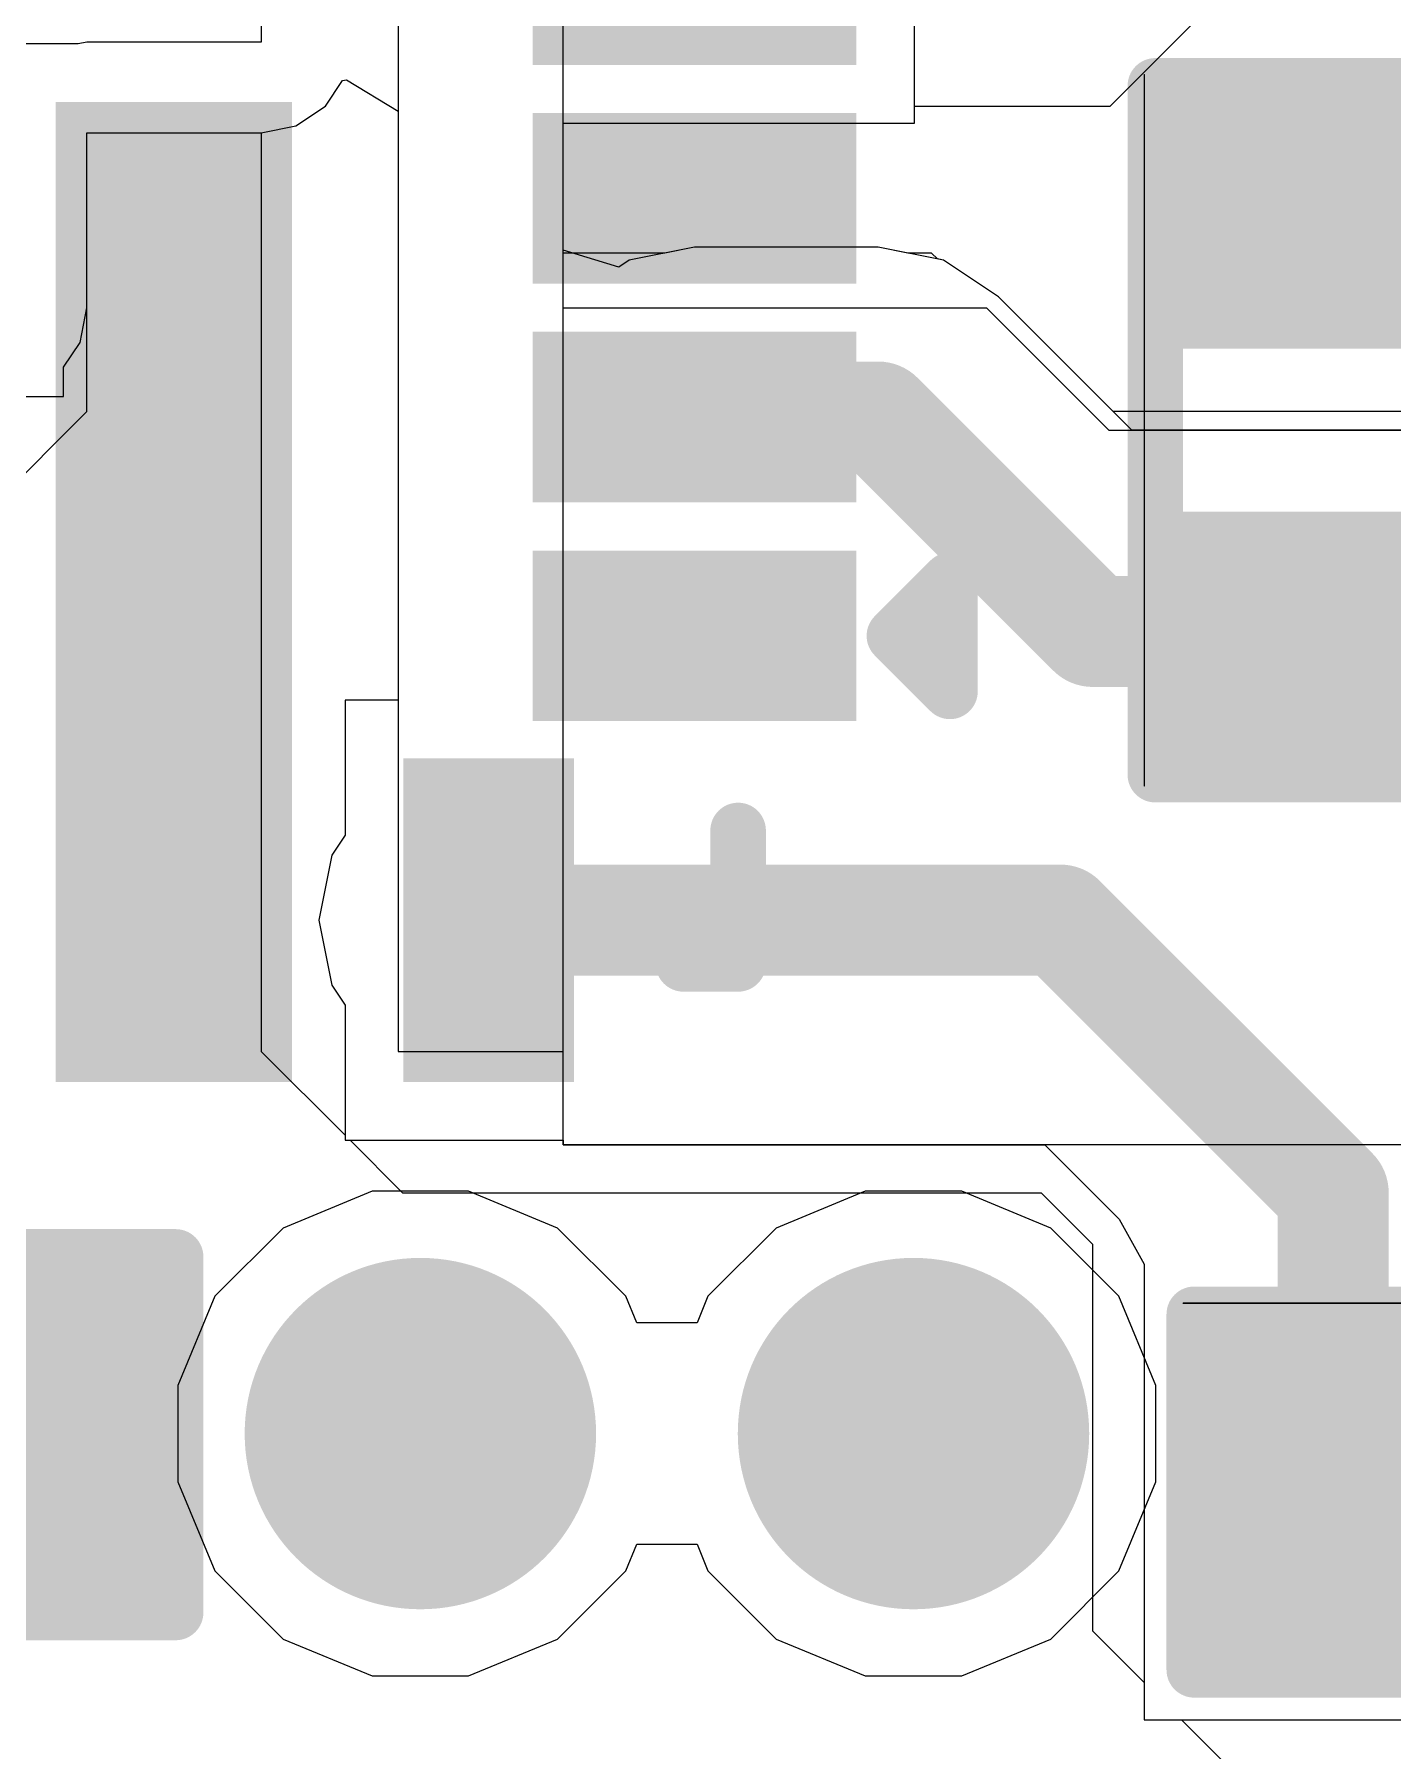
# Model space of a CAD drawing. Header units: inches. Extents: x -7 to 5163, y -3 to 5149.
# Drawn here: x 27.794 to 30.899, y 128.51 to 132.434 of the extents above; entities that cross this region are included whole.
import ezdxf

# ---------------------------------------------------------------- set-up
doc = ezdxf.new("R2010")
doc.units = ezdxf.units.IN
for name, color, linetype in [('Bottom Layer', 5, 'Continuous'), ('Bottom Solder', 6, 'Continuous'), ('Drill Drawing', 1, 'Continuous'), ('GND', 76, 'Continuous'), ('PWR', 16, 'Continuous'), ('Top Layer', 1, 'Continuous'), ('Top Overlay', 2, 'Continuous'), ('Top Paste', 8, 'Continuous'), ('Top Solder', 216, 'Continuous'), ('Via Holes', 16, 'Continuous')]:
    doc.layers.add(name, color=color, linetype=linetype)

# ---------------------------------------------------------------- blocks, each defined once
blk = doc.blocks.new('10_VQFN_HR__3_3__4')
at = {"layer": 'Top Layer'}
for points in [[(-0.83, 1.1), (-0.83, 1.7), (-0.58, 1.7), (-0.58, 1.1)], [(-0.185, -0.4), (-0.185, 1.7), (0.215, 1.7), (0.215, -0.4)], [(-1.475, 0.875), (-0.875, 0.875), (-0.875, 0.625), (-1.475, 0.625)], [(-1.475, 0.375), (-0.875, 0.375), (-0.875, 0.125), (-1.475, 0.125)], [(-1.475, -0.125), (-0.875, -0.125), (-0.875, -0.375), (-1.475, -0.375)]]:
    blk.add_hatch(color=1, dxfattribs=at).paths.add_polyline_path(points)
at = {"layer": 'Top Paste'}
for points in [[(-0.83, 1.1), (-0.83, 1.7), (-0.58, 1.7), (-0.58, 1.1)], [(-0.185, -0.4), (-0.185, 1.7), (0.215, 1.7), (0.215, -0.4)], [(-1.475, 0.875), (-0.875, 0.875), (-0.875, 0.625), (-1.475, 0.625)], [(-1.475, 0.375), (-0.875, 0.375), (-0.875, 0.125), (-1.475, 0.125)], [(-1.475, -0.125), (-0.875, -0.125), (-0.875, -0.375), (-1.475, -0.375)]]:
    blk.add_hatch(color=8, dxfattribs=at).paths.add_polyline_path(points)
at = {"layer": 'Top Solder'}
for points in [[(-0.9, 1.03), (-0.9, 1.77), (-0.51, 1.77), (-0.51, 1.03)], [(-0.255, -0.47), (-0.255, 1.77), (0.285, 1.77), (0.285, -0.47)], [(-1.545, 0.945), (-0.805, 0.945), (-0.805, 0.555), (-1.545, 0.555)], [(-1.545, 0.445), (-0.805, 0.445), (-0.805, 0.055), (-1.545, 0.055)], [(-1.545, -0.055), (-0.805, -0.055), (-0.805, -0.445), (-1.545, -0.445)], [(-1.545, -0.555), (-0.805, -0.555), (-0.805, -0.945), (-1.545, -0.945)]]:
    blk.add_hatch(color=216, dxfattribs=at).paths.add_polyline_path(points)
at = {"layer": 'Top Overlay'}
for points in [[(-1.15, 1.5, 0.127, 0.127, 0), (-1.275, 1.5, 0.127, 0.127, 0)], [(-1.275, 1.5, 0.127, 0.127, 0), (-1.275, 1.195, 0.127, 0.127, 0)], [(-1.7592, 0.877, 0.127, 0.127, 0), (-1.7592, 0.623, 0.127, 0.127, 0)], [(-1.6322, 0.75, 0.127, 0.127, 0), (-1.7592, 0.877, 0.127, 0.127, 0)], [(-1.6322, 0.75, 0.127, 0.127, 0), (-1.7592, 0.623, 0.127, 0.127, 0)]]:
    blk.add_lwpolyline(points, format="xyseb", dxfattribs=at)
for points in [[(-1.3067, 1.5, 0.0635, 0.0635, 1), (-1.2432, 1.5, 0.0635, 0.0635, 1)], [(-1.3067, 1.5, 0.0635, 0.0635, 1), (-1.2432, 1.5, 0.0635, 0.0635, 1)], [(-1.1818, 1.5, 0.0635, 0.0635, 1), (-1.1183, 1.5, 0.0635, 0.0635, 1)], [(-1.3067, 1.195, 0.0635, 0.0635, 1), (-1.2432, 1.195, 0.0635, 0.0635, 1)], [(-1.7909, 0.877, 0.0635, 0.0635, 1), (-1.7274, 0.877, 0.0635, 0.0635, 1)], [(-1.7909, 0.877, 0.0635, 0.0635, 1), (-1.7274, 0.877, 0.0635, 0.0635, 1)], [(-1.6639, 0.75, 0.0635, 0.0635, 1), (-1.6004, 0.75, 0.0635, 0.0635, 1)], [(-1.6639, 0.75, 0.0635, 0.0635, 1), (-1.6004, 0.75, 0.0635, 0.0635, 1)], [(-1.7909, 0.623, 0.0635, 0.0635, 1), (-1.7274, 0.623, 0.0635, 0.0635, 1)], [(-1.7909, 0.623, 0.0635, 0.0635, 1), (-1.7274, 0.623, 0.0635, 0.0635, 1)]]:
    blk.add_lwpolyline(points, format="xyseb", close=True, dxfattribs=at)
blk = doc.blocks.new('R___0402_13')
at = {"layer": 'Top Layer'}
for points in [[(-0.6985, -0.3175), (-0.6985, 0.3175), (-0.2413, 0.3175), (-0.2413, -0.3175)], [(0.2413, -0.3175), (0.2413, 0.3175), (0.6985, 0.3175), (0.6985, -0.3175)]]:
    blk.add_hatch(color=1, dxfattribs=at).paths.add_polyline_path(points)
at = {"layer": 'Top Paste'}
for points in [[(-0.6985, -0.3175), (-0.6985, 0.3175), (-0.2413, 0.3175), (-0.2413, -0.3175)], [(0.2413, -0.3175), (0.2413, 0.3175), (0.6985, 0.3175), (0.6985, -0.3175)]]:
    blk.add_hatch(color=8, dxfattribs=at).paths.add_polyline_path(points)
at = {"layer": 'Top Solder'}
for points in [[(-0.7535, -0.3725), (-0.7535, 0.3725), (-0.1863, 0.3725), (-0.1863, -0.3725)], [(0.1863, -0.3725), (0.1863, 0.3725), (0.7535, 0.3725), (0.7535, -0.3725)]]:
    blk.add_hatch(color=216, dxfattribs=at).paths.add_polyline_path(points)
at = {"layer": 'Top Overlay'}
for points in [[(-0.7874, 0.4064, 0.127, 0.127, 0), (-0.7874, -0.4064, 0.127, 0.127, 0)], [(0.7874, 0.4064, 0.127, 0.127, 0), (-0.7874, 0.4064, 0.127, 0.127, 0)], [(0.7874, 0.4064, 0.127, 0.127, 0), (0.7874, -0.4064, 0.127, 0.127, 0)], [(0.7874, -0.4064, 0.127, 0.127, 0), (-0.7874, -0.4064, 0.127, 0.127, 0)], [(0.8128, -0.4318, 0.00323, 0.00323, 0), (-0.8128, -0.4318, 0.00323, 0.00323, 0)]]:
    blk.add_lwpolyline(points, format="xyseb", dxfattribs=at)
for points in [[(-0.8191, 0.4064, 0.0635, 0.0635, 1), (-0.7556, 0.4064, 0.0635, 0.0635, 1)], [(-0.8191, 0.4064, 0.0635, 0.0635, 1), (-0.7556, 0.4064, 0.0635, 0.0635, 1)], [(0.7556, 0.4064, 0.0635, 0.0635, 1), (0.8191, 0.4064, 0.0635, 0.0635, 1)], [(0.7556, 0.4064, 0.0635, 0.0635, 1), (0.8191, 0.4064, 0.0635, 0.0635, 1)], [(-0.8191, -0.4064, 0.0635, 0.0635, 1), (-0.7556, -0.4064, 0.0635, 0.0635, 1)], [(-0.8191, -0.4064, 0.0635, 0.0635, 1), (-0.7556, -0.4064, 0.0635, 0.0635, 1)], [(0.7556, -0.4064, 0.0635, 0.0635, 1), (0.8191, -0.4064, 0.0635, 0.0635, 1)], [(0.7556, -0.4064, 0.0635, 0.0635, 1), (0.8191, -0.4064, 0.0635, 0.0635, 1)], [(-0.8136, -0.4318, 0.00161, 0.00161, 1), (-0.812, -0.4318, 0.00161, 0.00161, 1)], [(0.812, -0.4318, 0.00161, 0.00161, 1), (0.8136, -0.4318, 0.00161, 0.00161, 1)]]:
    blk.add_lwpolyline(points, format="xyseb", close=True, dxfattribs=at)
blk = doc.blocks.new('R___0402_14')
at = {"layer": 'Top Layer'}
for points in [[(-0.6985, -0.3175), (-0.6985, 0.3175), (-0.2413, 0.3175), (-0.2413, -0.3175)], [(0.2413, -0.3175), (0.2413, 0.3175), (0.6985, 0.3175), (0.6985, -0.3175)]]:
    blk.add_hatch(color=1, dxfattribs=at).paths.add_polyline_path(points)
at = {"layer": 'Top Paste'}
for points in [[(-0.6985, -0.3175), (-0.6985, 0.3175), (-0.2413, 0.3175), (-0.2413, -0.3175)], [(0.2413, -0.3175), (0.2413, 0.3175), (0.6985, 0.3175), (0.6985, -0.3175)]]:
    blk.add_hatch(color=8, dxfattribs=at).paths.add_polyline_path(points)
at = {"layer": 'Top Solder'}
for points in [[(-0.7535, -0.3725), (-0.7535, 0.3725), (-0.1863, 0.3725), (-0.1863, -0.3725)], [(0.1863, -0.3725), (0.1863, 0.3725), (0.7535, 0.3725), (0.7535, -0.3725)]]:
    blk.add_hatch(color=216, dxfattribs=at).paths.add_polyline_path(points)
at = {"layer": 'Top Overlay'}
for points in [[(-0.7874, -0.4064, 0.127, 0.127, 0), (-0.7874, 0.4064, 0.127, 0.127, 0)], [(0.7874, 0.4064, 0.127, 0.127, 0), (-0.7874, 0.4064, 0.127, 0.127, 0)], [(0.7874, -0.4064, 0.127, 0.127, 0), (0.7874, 0.4064, 0.127, 0.127, 0)], [(0.7874, -0.4064, 0.127, 0.127, 0), (-0.7874, -0.4064, 0.127, 0.127, 0)], [(0.8128, -0.4318, 0.00323, 0.00323, 0), (-0.8128, -0.4318, 0.00323, 0.00323, 0)]]:
    blk.add_lwpolyline(points, format="xyseb", dxfattribs=at)
for points in [[(-0.8191, 0.4064, 0.0635, 0.0635, 1), (-0.7556, 0.4064, 0.0635, 0.0635, 1)], [(-0.8191, 0.4064, 0.0635, 0.0635, 1), (-0.7556, 0.4064, 0.0635, 0.0635, 1)], [(0.7556, 0.4064, 0.0635, 0.0635, 1), (0.8191, 0.4064, 0.0635, 0.0635, 1)], [(0.7556, 0.4064, 0.0635, 0.0635, 1), (0.8191, 0.4064, 0.0635, 0.0635, 1)], [(-0.8191, -0.4064, 0.0635, 0.0635, 1), (-0.7556, -0.4064, 0.0635, 0.0635, 1)], [(-0.8191, -0.4064, 0.0635, 0.0635, 1), (-0.7556, -0.4064, 0.0635, 0.0635, 1)], [(0.7556, -0.4064, 0.0635, 0.0635, 1), (0.8191, -0.4064, 0.0635, 0.0635, 1)], [(0.7556, -0.4064, 0.0635, 0.0635, 1), (0.8191, -0.4064, 0.0635, 0.0635, 1)], [(-0.8136, -0.4318, 0.00161, 0.00161, 1), (-0.812, -0.4318, 0.00161, 0.00161, 1)], [(0.812, -0.4318, 0.00161, 0.00161, 1), (0.8136, -0.4318, 0.00161, 0.00161, 1)]]:
    blk.add_lwpolyline(points, format="xyseb", close=True, dxfattribs=at)
blk = doc.blocks.new('C___0402_86')
at = {"layer": 'Top Layer'}
for points in [[(-0.6985, -0.3175), (-0.6985, 0.3175), (-0.2413, 0.3175), (-0.2413, -0.3175)], [(0.2413, -0.3175), (0.2413, 0.3175), (0.6985, 0.3175), (0.6985, -0.3175)]]:
    blk.add_hatch(color=1, dxfattribs=at).paths.add_polyline_path(points)
at = {"layer": 'Top Paste'}
for points in [[(-0.6985, -0.3175), (-0.6985, 0.3175), (-0.2413, 0.3175), (-0.2413, -0.3175)], [(0.2413, -0.3175), (0.2413, 0.3175), (0.6985, 0.3175), (0.6985, -0.3175)]]:
    blk.add_hatch(color=8, dxfattribs=at).paths.add_polyline_path(points)
at = {"layer": 'Top Solder'}
for points in [[(-0.7585, -0.3775), (-0.7585, 0.3775), (-0.1813, 0.3775), (-0.1813, -0.3775)], [(0.1813, -0.3775), (0.1813, 0.3775), (0.7585, 0.3775), (0.7585, -0.3775)]]:
    blk.add_hatch(color=216, dxfattribs=at).paths.add_polyline_path(points)
at = {"layer": 'Top Overlay'}
for points in [[(-0.7874, 0.4064, 0.127, 0.127, 0), (-0.7874, -0.4064, 0.127, 0.127, 0)], [(-0.2794, 0.4064, 0.127, 0.127, 0), (-0.7874, 0.4064, 0.127, 0.127, 0)], [(0.7874, 0.4064, 0.127, 0.127, 0), (0.2794, 0.4064, 0.127, 0.127, 0)], [(0.7874, 0.4064, 0.127, 0.127, 0), (0.7874, -0.4064, 0.127, 0.127, 0)], [(-0.2794, -0.4064, 0.127, 0.127, 0), (-0.7874, -0.4064, 0.127, 0.127, 0)], [(0.7874, -0.4064, 0.127, 0.127, 0), (0.2794, -0.4064, 0.127, 0.127, 0)]]:
    blk.add_lwpolyline(points, format="xyseb", dxfattribs=at)
for points in [[(-0.8191, 0.4064, 0.0635, 0.0635, 1), (-0.7556, 0.4064, 0.0635, 0.0635, 1)], [(-0.8191, 0.4064, 0.0635, 0.0635, 1), (-0.7556, 0.4064, 0.0635, 0.0635, 1)], [(-0.3111, 0.4064, 0.0635, 0.0635, 1), (-0.2477, 0.4064, 0.0635, 0.0635, 1)], [(0.2477, 0.4064, 0.0635, 0.0635, 1), (0.3111, 0.4064, 0.0635, 0.0635, 1)], [(0.7556, 0.4064, 0.0635, 0.0635, 1), (0.8191, 0.4064, 0.0635, 0.0635, 1)], [(0.7556, 0.4064, 0.0635, 0.0635, 1), (0.8191, 0.4064, 0.0635, 0.0635, 1)], [(-0.8191, -0.4064, 0.0635, 0.0635, 1), (-0.7556, -0.4064, 0.0635, 0.0635, 1)], [(-0.8191, -0.4064, 0.0635, 0.0635, 1), (-0.7556, -0.4064, 0.0635, 0.0635, 1)], [(-0.3111, -0.4064, 0.0635, 0.0635, 1), (-0.2477, -0.4064, 0.0635, 0.0635, 1)], [(0.2477, -0.4064, 0.0635, 0.0635, 1), (0.3111, -0.4064, 0.0635, 0.0635, 1)], [(0.7556, -0.4064, 0.0635, 0.0635, 1), (0.8191, -0.4064, 0.0635, 0.0635, 1)], [(0.7556, -0.4064, 0.0635, 0.0635, 1), (0.8191, -0.4064, 0.0635, 0.0635, 1)]]:
    blk.add_lwpolyline(points, format="xyseb", close=True, dxfattribs=at)

msp = doc.modelspace()

# ---------------------------------------------------------------- hatches: boundary and pattern name
at = {"layer": 'Bottom Layer'}
h = msp.add_hatch(color=5, dxfattribs=at)
edge = h.paths.add_edge_path()
edge.add_arc((28.6766, 129.2352), 0.3, 0, 360)
h = msp.add_hatch(color=5, dxfattribs=at)
edge = h.paths.add_edge_path()
edge.add_arc((29.8037, 129.2352), 0.3, 0, 360)
at = {"layer": 'Bottom Solder'}
h = msp.add_hatch(color=6, dxfattribs=at)
edge = h.paths.add_edge_path()
edge.add_arc((28.6766, 129.2352), 0.4016, 0, 360)
h = msp.add_hatch(color=6, dxfattribs=at)
edge = h.paths.add_edge_path()
edge.add_arc((29.8037, 129.2352), 0.4016, 0, 360)
at = {"layer": 'GND'}
h = msp.add_hatch(color=76, dxfattribs=at)
edge = h.paths.add_edge_path()
edge.add_arc((28.6766, 129.2352), 0.3, 0, 360)
h = msp.add_hatch(color=76, dxfattribs=at)
edge = h.paths.add_edge_path()
edge.add_arc((29.8037, 129.2352), 0.3, 0, 360)
at = {"layer": 'PWR'}
h = msp.add_hatch(color=16, dxfattribs=at)
edge = h.paths.add_edge_path()
edge.add_arc((28.6766, 129.2352), 0.3, 0, 360)
h = msp.add_hatch(color=16, dxfattribs=at)
edge = h.paths.add_edge_path()
edge.add_arc((29.8037, 129.2352), 0.3, 0, 360)
at = {"layer": 'Top Layer'}
h = msp.add_hatch(color=1, dxfattribs=at)
edge = h.paths.add_edge_path()
edge.add_arc((28.6766, 129.2352), 0.3, 0, 360)
h = msp.add_hatch(color=1, dxfattribs=at)
edge = h.paths.add_edge_path()
edge.add_arc((29.8037, 129.2352), 0.3, 0, 360)
at = {"layer": 'Top Solder'}
h = msp.add_hatch(color=216, dxfattribs=at)
edge = h.paths.add_edge_path()
edge.add_arc((28.6766, 129.2352), 0.4016, 0, 360)
h = msp.add_hatch(color=216, dxfattribs=at)
edge = h.paths.add_edge_path()
edge.add_arc((29.8037, 129.2352), 0.4016, 0, 360)
at = {"layer": 'Via Holes'}
h = msp.add_hatch(color=7, dxfattribs=at)
edge = h.paths.add_edge_path()
edge.add_arc((28.6766, 129.2352), 0.15, 0, 360)
h = msp.add_hatch(color=7, dxfattribs=at)
edge = h.paths.add_edge_path()
edge.add_arc((29.8037, 129.2352), 0.15, 0, 360)

# ---------------------------------------------------------------- linework, layer by layer
at = {"layer": 'Drill Drawing'}
for points in [[(28.5496, 129.3622, 0.0508, 0.0508, 0), (28.5496, 129.4892, 0.0508, 0.0508, 0)], [(28.5496, 129.4892, 0.0508, 0.0508, 0), (28.8036, 129.4892, 0.0508, 0.0508, 0)], [(28.8036, 129.3622, 0.0508, 0.0508, 0), (28.8036, 129.4892, 0.0508, 0.0508, 0)], [(29.6767, 129.3622, 0.0508, 0.0508, 0), (29.6767, 129.4892, 0.0508, 0.0508, 0)], [(29.6767, 129.4892, 0.0508, 0.0508, 0), (29.9307, 129.4892, 0.0508, 0.0508, 0)], [(29.9307, 129.3622, 0.0508, 0.0508, 0), (29.9307, 129.4892, 0.0508, 0.0508, 0)], [(28.6004, 129.3114, 0.0508, 0.0508, 0), (28.6004, 129.3876, 0.0508, 0.0508, 0)], [(28.6004, 129.3876, 0.0508, 0.0508, 0), (28.7528, 129.3876, 0.0508, 0.0508, 0)], [(28.7528, 129.3114, 0.0508, 0.0508, 0), (28.7528, 129.3876, 0.0508, 0.0508, 0)], [(29.7275, 129.3114, 0.0508, 0.0508, 0), (29.7275, 129.3876, 0.0508, 0.0508, 0)], [(29.7275, 129.3876, 0.0508, 0.0508, 0), (29.8799, 129.3876, 0.0508, 0.0508, 0)], [(29.8799, 129.3114, 0.0508, 0.0508, 0), (29.8799, 129.3876, 0.0508, 0.0508, 0)], [(28.4226, 129.1082, 0.0508, 0.0508, 0), (28.4226, 129.3622, 0.0508, 0.0508, 0)], [(28.4226, 129.3622, 0.0508, 0.0508, 0), (28.5496, 129.3622, 0.0508, 0.0508, 0)], [(28.8036, 129.3622, 0.0508, 0.0508, 0), (28.9306, 129.3622, 0.0508, 0.0508, 0)], [(28.9306, 129.1082, 0.0508, 0.0508, 0), (28.9306, 129.3622, 0.0508, 0.0508, 0)], [(29.5497, 129.1082, 0.0508, 0.0508, 0), (29.5497, 129.3622, 0.0508, 0.0508, 0)], [(29.5497, 129.3622, 0.0508, 0.0508, 0), (29.6767, 129.3622, 0.0508, 0.0508, 0)], [(29.9307, 129.3622, 0.0508, 0.0508, 0), (30.0577, 129.3622, 0.0508, 0.0508, 0)], [(30.0577, 129.1082, 0.0508, 0.0508, 0), (30.0577, 129.3622, 0.0508, 0.0508, 0)], [(28.5242, 129.159, 0.0508, 0.0508, 0), (28.5242, 129.3114, 0.0508, 0.0508, 0)], [(28.5242, 129.3114, 0.0508, 0.0508, 0), (28.6004, 129.3114, 0.0508, 0.0508, 0)], [(28.7528, 129.3114, 0.0508, 0.0508, 0), (28.829, 129.3114, 0.0508, 0.0508, 0)], [(28.829, 129.159, 0.0508, 0.0508, 0), (28.829, 129.3114, 0.0508, 0.0508, 0)], [(29.6513, 129.159, 0.0508, 0.0508, 0), (29.6513, 129.3114, 0.0508, 0.0508, 0)], [(29.6513, 129.3114, 0.0508, 0.0508, 0), (29.7275, 129.3114, 0.0508, 0.0508, 0)], [(29.8799, 129.3114, 0.0508, 0.0508, 0), (29.9561, 129.3114, 0.0508, 0.0508, 0)], [(29.9561, 129.159, 0.0508, 0.0508, 0), (29.9561, 129.3114, 0.0508, 0.0508, 0)], [(28.5242, 129.159, 0.0508, 0.0508, 0), (28.6004, 129.159, 0.0508, 0.0508, 0)], [(28.6004, 129.0828, 0.0508, 0.0508, 0), (28.6004, 129.159, 0.0508, 0.0508, 0)], [(28.7528, 129.159, 0.0508, 0.0508, 0), (28.829, 129.159, 0.0508, 0.0508, 0)], [(28.7528, 129.0828, 0.0508, 0.0508, 0), (28.7528, 129.159, 0.0508, 0.0508, 0)], [(29.6513, 129.159, 0.0508, 0.0508, 0), (29.7275, 129.159, 0.0508, 0.0508, 0)], [(29.7275, 129.0828, 0.0508, 0.0508, 0), (29.7275, 129.159, 0.0508, 0.0508, 0)], [(29.8799, 129.159, 0.0508, 0.0508, 0), (29.9561, 129.159, 0.0508, 0.0508, 0)], [(29.8799, 129.0828, 0.0508, 0.0508, 0), (29.8799, 129.159, 0.0508, 0.0508, 0)], [(28.4226, 129.1082, 0.0508, 0.0508, 0), (28.5496, 129.1082, 0.0508, 0.0508, 0)], [(28.5496, 128.9812, 0.0508, 0.0508, 0), (28.5496, 129.1082, 0.0508, 0.0508, 0)], [(28.8036, 129.1082, 0.0508, 0.0508, 0), (28.9306, 129.1082, 0.0508, 0.0508, 0)], [(28.8036, 128.9812, 0.0508, 0.0508, 0), (28.8036, 129.1082, 0.0508, 0.0508, 0)], [(29.5497, 129.1082, 0.0508, 0.0508, 0), (29.6767, 129.1082, 0.0508, 0.0508, 0)], [(29.6767, 128.9812, 0.0508, 0.0508, 0), (29.6767, 129.1082, 0.0508, 0.0508, 0)], [(29.9307, 129.1082, 0.0508, 0.0508, 0), (30.0577, 129.1082, 0.0508, 0.0508, 0)], [(29.9307, 128.9812, 0.0508, 0.0508, 0), (29.9307, 129.1082, 0.0508, 0.0508, 0)], [(28.6004, 129.0828, 0.0508, 0.0508, 0), (28.7528, 129.0828, 0.0508, 0.0508, 0)], [(29.7275, 129.0828, 0.0508, 0.0508, 0), (29.8799, 129.0828, 0.0508, 0.0508, 0)], [(28.5496, 128.9812, 0.0508, 0.0508, 0), (28.8036, 128.9812, 0.0508, 0.0508, 0)], [(29.6767, 128.9812, 0.0508, 0.0508, 0), (29.9307, 128.9812, 0.0508, 0.0508, 0)]]:
    msp.add_lwpolyline(points, format="xyseb", dxfattribs=at)
for points in [[(28.5369, 129.4892, 0.0254, 0.0254, 1), (28.5623, 129.4892, 0.0254, 0.0254, 1)], [(28.5369, 129.4892, 0.0254, 0.0254, 1), (28.5623, 129.4892, 0.0254, 0.0254, 1)], [(28.7909, 129.4892, 0.0254, 0.0254, 1), (28.8163, 129.4892, 0.0254, 0.0254, 1)], [(28.7909, 129.4892, 0.0254, 0.0254, 1), (28.8163, 129.4892, 0.0254, 0.0254, 1)], [(29.664, 129.4892, 0.0254, 0.0254, 1), (29.6894, 129.4892, 0.0254, 0.0254, 1)], [(29.664, 129.4892, 0.0254, 0.0254, 1), (29.6894, 129.4892, 0.0254, 0.0254, 1)], [(29.918, 129.4892, 0.0254, 0.0254, 1), (29.9434, 129.4892, 0.0254, 0.0254, 1)], [(29.918, 129.4892, 0.0254, 0.0254, 1), (29.9434, 129.4892, 0.0254, 0.0254, 1)], [(28.5877, 129.3876, 0.0254, 0.0254, 1), (28.6131, 129.3876, 0.0254, 0.0254, 1)], [(28.5877, 129.3876, 0.0254, 0.0254, 1), (28.6131, 129.3876, 0.0254, 0.0254, 1)], [(28.7401, 129.3876, 0.0254, 0.0254, 1), (28.7655, 129.3876, 0.0254, 0.0254, 1)], [(28.7401, 129.3876, 0.0254, 0.0254, 1), (28.7655, 129.3876, 0.0254, 0.0254, 1)], [(29.7148, 129.3876, 0.0254, 0.0254, 1), (29.7402, 129.3876, 0.0254, 0.0254, 1)], [(29.7148, 129.3876, 0.0254, 0.0254, 1), (29.7402, 129.3876, 0.0254, 0.0254, 1)], [(29.8672, 129.3876, 0.0254, 0.0254, 1), (29.8926, 129.3876, 0.0254, 0.0254, 1)], [(29.8672, 129.3876, 0.0254, 0.0254, 1), (29.8926, 129.3876, 0.0254, 0.0254, 1)], [(28.4099, 129.3622, 0.0254, 0.0254, 1), (28.4353, 129.3622, 0.0254, 0.0254, 1)], [(28.4099, 129.3622, 0.0254, 0.0254, 1), (28.4353, 129.3622, 0.0254, 0.0254, 1)], [(28.5369, 129.3622, 0.0254, 0.0254, 1), (28.5623, 129.3622, 0.0254, 0.0254, 1)], [(28.5369, 129.3622, 0.0254, 0.0254, 1), (28.5623, 129.3622, 0.0254, 0.0254, 1)], [(28.7909, 129.3622, 0.0254, 0.0254, 1), (28.8163, 129.3622, 0.0254, 0.0254, 1)], [(28.7909, 129.3622, 0.0254, 0.0254, 1), (28.8163, 129.3622, 0.0254, 0.0254, 1)], [(28.9179, 129.3622, 0.0254, 0.0254, 1), (28.9433, 129.3622, 0.0254, 0.0254, 1)], [(28.9179, 129.3622, 0.0254, 0.0254, 1), (28.9433, 129.3622, 0.0254, 0.0254, 1)], [(29.537, 129.3622, 0.0254, 0.0254, 1), (29.5624, 129.3622, 0.0254, 0.0254, 1)], [(29.537, 129.3622, 0.0254, 0.0254, 1), (29.5624, 129.3622, 0.0254, 0.0254, 1)], [(29.664, 129.3622, 0.0254, 0.0254, 1), (29.6894, 129.3622, 0.0254, 0.0254, 1)], [(29.664, 129.3622, 0.0254, 0.0254, 1), (29.6894, 129.3622, 0.0254, 0.0254, 1)], [(29.918, 129.3622, 0.0254, 0.0254, 1), (29.9434, 129.3622, 0.0254, 0.0254, 1)], [(29.918, 129.3622, 0.0254, 0.0254, 1), (29.9434, 129.3622, 0.0254, 0.0254, 1)], [(30.045, 129.3622, 0.0254, 0.0254, 1), (30.0704, 129.3622, 0.0254, 0.0254, 1)], [(30.045, 129.3622, 0.0254, 0.0254, 1), (30.0704, 129.3622, 0.0254, 0.0254, 1)], [(28.5115, 129.3114, 0.0254, 0.0254, 1), (28.5369, 129.3114, 0.0254, 0.0254, 1)], [(28.5115, 129.3114, 0.0254, 0.0254, 1), (28.5369, 129.3114, 0.0254, 0.0254, 1)], [(28.5877, 129.3114, 0.0254, 0.0254, 1), (28.6131, 129.3114, 0.0254, 0.0254, 1)], [(28.5877, 129.3114, 0.0254, 0.0254, 1), (28.6131, 129.3114, 0.0254, 0.0254, 1)], [(28.7401, 129.3114, 0.0254, 0.0254, 1), (28.7655, 129.3114, 0.0254, 0.0254, 1)], [(28.7401, 129.3114, 0.0254, 0.0254, 1), (28.7655, 129.3114, 0.0254, 0.0254, 1)], [(28.8163, 129.3114, 0.0254, 0.0254, 1), (28.8417, 129.3114, 0.0254, 0.0254, 1)], [(28.8163, 129.3114, 0.0254, 0.0254, 1), (28.8417, 129.3114, 0.0254, 0.0254, 1)], [(29.6386, 129.3114, 0.0254, 0.0254, 1), (29.664, 129.3114, 0.0254, 0.0254, 1)], [(29.6386, 129.3114, 0.0254, 0.0254, 1), (29.664, 129.3114, 0.0254, 0.0254, 1)], [(29.7148, 129.3114, 0.0254, 0.0254, 1), (29.7402, 129.3114, 0.0254, 0.0254, 1)], [(29.7148, 129.3114, 0.0254, 0.0254, 1), (29.7402, 129.3114, 0.0254, 0.0254, 1)], [(29.8672, 129.3114, 0.0254, 0.0254, 1), (29.8926, 129.3114, 0.0254, 0.0254, 1)], [(29.8672, 129.3114, 0.0254, 0.0254, 1), (29.8926, 129.3114, 0.0254, 0.0254, 1)], [(29.9434, 129.3114, 0.0254, 0.0254, 1), (29.9688, 129.3114, 0.0254, 0.0254, 1)], [(29.9434, 129.3114, 0.0254, 0.0254, 1), (29.9688, 129.3114, 0.0254, 0.0254, 1)], [(28.5115, 129.159, 0.0254, 0.0254, 1), (28.5369, 129.159, 0.0254, 0.0254, 1)], [(28.5115, 129.159, 0.0254, 0.0254, 1), (28.5369, 129.159, 0.0254, 0.0254, 1)], [(28.5877, 129.159, 0.0254, 0.0254, 1), (28.6131, 129.159, 0.0254, 0.0254, 1)], [(28.5877, 129.159, 0.0254, 0.0254, 1), (28.6131, 129.159, 0.0254, 0.0254, 1)], [(28.7401, 129.159, 0.0254, 0.0254, 1), (28.7655, 129.159, 0.0254, 0.0254, 1)], [(28.7401, 129.159, 0.0254, 0.0254, 1), (28.7655, 129.159, 0.0254, 0.0254, 1)], [(28.8163, 129.159, 0.0254, 0.0254, 1), (28.8417, 129.159, 0.0254, 0.0254, 1)], [(28.8163, 129.159, 0.0254, 0.0254, 1), (28.8417, 129.159, 0.0254, 0.0254, 1)], [(29.6386, 129.159, 0.0254, 0.0254, 1), (29.664, 129.159, 0.0254, 0.0254, 1)], [(29.6386, 129.159, 0.0254, 0.0254, 1), (29.664, 129.159, 0.0254, 0.0254, 1)], [(29.7148, 129.159, 0.0254, 0.0254, 1), (29.7402, 129.159, 0.0254, 0.0254, 1)], [(29.7148, 129.159, 0.0254, 0.0254, 1), (29.7402, 129.159, 0.0254, 0.0254, 1)], [(29.8672, 129.159, 0.0254, 0.0254, 1), (29.8926, 129.159, 0.0254, 0.0254, 1)], [(29.8672, 129.159, 0.0254, 0.0254, 1), (29.8926, 129.159, 0.0254, 0.0254, 1)], [(29.9434, 129.159, 0.0254, 0.0254, 1), (29.9688, 129.159, 0.0254, 0.0254, 1)], [(29.9434, 129.159, 0.0254, 0.0254, 1), (29.9688, 129.159, 0.0254, 0.0254, 1)], [(28.4099, 129.1082, 0.0254, 0.0254, 1), (28.4353, 129.1082, 0.0254, 0.0254, 1)], [(28.4099, 129.1082, 0.0254, 0.0254, 1), (28.4353, 129.1082, 0.0254, 0.0254, 1)], [(28.5369, 129.1082, 0.0254, 0.0254, 1), (28.5623, 129.1082, 0.0254, 0.0254, 1)], [(28.5369, 129.1082, 0.0254, 0.0254, 1), (28.5623, 129.1082, 0.0254, 0.0254, 1)], [(28.7909, 129.1082, 0.0254, 0.0254, 1), (28.8163, 129.1082, 0.0254, 0.0254, 1)], [(28.7909, 129.1082, 0.0254, 0.0254, 1), (28.8163, 129.1082, 0.0254, 0.0254, 1)], [(28.9179, 129.1082, 0.0254, 0.0254, 1), (28.9433, 129.1082, 0.0254, 0.0254, 1)], [(28.9179, 129.1082, 0.0254, 0.0254, 1), (28.9433, 129.1082, 0.0254, 0.0254, 1)], [(29.537, 129.1082, 0.0254, 0.0254, 1), (29.5624, 129.1082, 0.0254, 0.0254, 1)], [(29.537, 129.1082, 0.0254, 0.0254, 1), (29.5624, 129.1082, 0.0254, 0.0254, 1)], [(29.664, 129.1082, 0.0254, 0.0254, 1), (29.6894, 129.1082, 0.0254, 0.0254, 1)], [(29.664, 129.1082, 0.0254, 0.0254, 1), (29.6894, 129.1082, 0.0254, 0.0254, 1)], [(29.918, 129.1082, 0.0254, 0.0254, 1), (29.9434, 129.1082, 0.0254, 0.0254, 1)], [(29.918, 129.1082, 0.0254, 0.0254, 1), (29.9434, 129.1082, 0.0254, 0.0254, 1)], [(30.045, 129.1082, 0.0254, 0.0254, 1), (30.0704, 129.1082, 0.0254, 0.0254, 1)], [(30.045, 129.1082, 0.0254, 0.0254, 1), (30.0704, 129.1082, 0.0254, 0.0254, 1)], [(28.5877, 129.0828, 0.0254, 0.0254, 1), (28.6131, 129.0828, 0.0254, 0.0254, 1)], [(28.5877, 129.0828, 0.0254, 0.0254, 1), (28.6131, 129.0828, 0.0254, 0.0254, 1)], [(28.7401, 129.0828, 0.0254, 0.0254, 1), (28.7655, 129.0828, 0.0254, 0.0254, 1)], [(28.7401, 129.0828, 0.0254, 0.0254, 1), (28.7655, 129.0828, 0.0254, 0.0254, 1)], [(29.7148, 129.0828, 0.0254, 0.0254, 1), (29.7402, 129.0828, 0.0254, 0.0254, 1)], [(29.7148, 129.0828, 0.0254, 0.0254, 1), (29.7402, 129.0828, 0.0254, 0.0254, 1)], [(29.8672, 129.0828, 0.0254, 0.0254, 1), (29.8926, 129.0828, 0.0254, 0.0254, 1)], [(29.8672, 129.0828, 0.0254, 0.0254, 1), (29.8926, 129.0828, 0.0254, 0.0254, 1)], [(28.5369, 128.9812, 0.0254, 0.0254, 1), (28.5623, 128.9812, 0.0254, 0.0254, 1)], [(28.5369, 128.9812, 0.0254, 0.0254, 1), (28.5623, 128.9812, 0.0254, 0.0254, 1)], [(28.7909, 128.9812, 0.0254, 0.0254, 1), (28.8163, 128.9812, 0.0254, 0.0254, 1)], [(28.7909, 128.9812, 0.0254, 0.0254, 1), (28.8163, 128.9812, 0.0254, 0.0254, 1)], [(29.664, 128.9812, 0.0254, 0.0254, 1), (29.6894, 128.9812, 0.0254, 0.0254, 1)], [(29.664, 128.9812, 0.0254, 0.0254, 1), (29.6894, 128.9812, 0.0254, 0.0254, 1)], [(29.918, 128.9812, 0.0254, 0.0254, 1), (29.9434, 128.9812, 0.0254, 0.0254, 1)], [(29.918, 128.9812, 0.0254, 0.0254, 1), (29.9434, 128.9812, 0.0254, 0.0254, 1)]]:
    msp.add_lwpolyline(points, format="xyseb", close=True, dxfattribs=at)
at = {"layer": 'PWR'}
for p, q in [((28.5664, 129.7892), (28.3628, 129.7049)), ((28.7868, 129.7892), (28.5664, 129.7892)), ((28.9904, 129.7049), (28.7868, 129.7892)), ((29.6935, 129.7892), (29.4898, 129.7049)), ((29.9139, 129.7892), (29.6935, 129.7892)), ((30.1175, 129.7049), (29.9139, 129.7892)), ((28.3628, 129.7049), (28.2069, 129.549)), ((29.1463, 129.549), (28.9904, 129.7049)), ((29.4898, 129.7049), (29.334, 129.549)), ((30.2733, 129.549), (30.1175, 129.7049)), ((28.2069, 129.549), (28.1226, 129.3454)), ((29.1714, 129.4883), (29.1463, 129.549)), ((29.334, 129.549), (29.3089, 129.4883)), ((30.3577, 129.3454), (30.2733, 129.549)), ((29.3089, 129.4883), (29.1714, 129.4883)), ((28.1226, 129.3454), (28.1226, 129.125)), ((30.3577, 129.125), (30.3577, 129.3454)), ((28.1226, 129.125), (28.2069, 128.9214)), ((30.2733, 128.9214), (30.3577, 129.125)), ((29.1463, 128.9214), (29.1714, 128.9821)), ((29.1714, 128.9821), (29.3089, 128.9821)), ((29.3089, 128.9821), (29.334, 128.9214)), ((28.2069, 128.9214), (28.3628, 128.7655)), ((28.9904, 128.7655), (29.1463, 128.9214)), ((29.334, 128.9214), (29.4898, 128.7655)), ((30.1175, 128.7655), (30.2733, 128.9214)), ((28.3628, 128.7655), (28.5664, 128.6812)), ((28.7868, 128.6812), (28.9904, 128.7655)), ((29.4898, 128.7655), (29.6935, 128.6812)), ((29.9139, 128.6812), (30.1175, 128.7655)), ((28.5664, 128.6812), (28.7868, 128.6812)), ((29.6935, 128.6812), (29.9139, 128.6812))]:
    msp.add_line(p, q, dxfattribs=at)
at = {"layer": 'Top Layer'}
for p, q in [((28.3129, 133.6975), (28.3129, 132.4161)), ((28.6258, 133.5089), (28.6258, 130.1089)), ((29.0029, 130.1089), (29.0029, 133.5089)), ((30.253, 132.2699), (30.908, 132.9249)), ((29.8061, 132.2307), (29.8061, 132.8204)), ((27.8946, 132.4121), (27.7097, 132.4121)), ((27.9146, 132.4161), (27.8946, 132.4121)), ((28.3129, 132.4161), (27.9146, 132.4161)), ((28.4594, 132.2696), (28.4988, 132.3286)), ((28.4988, 132.3286), (28.5081, 132.3299)), ((28.5081, 132.3299), (28.6258, 132.2584)), ((28.3921, 132.2247), (28.4594, 132.2696)), ((29.8061, 132.2307), (29.8061, 132.2699)), ((29.8061, 132.2699), (30.253, 132.2699)), ((28.3129, 132.2089), (28.3921, 132.2247)), ((28.6258, 132.2584), (28.6258, 130.9121)), ((29.0029, 131.9406), (29.0029, 132.2307)), ((29.0029, 132.2307), (29.8061, 132.2307)), ((29.0029, 131.9339), (29.0029, 132.2307)), ((29.0029, 132.2307), (29.8061, 132.2307)), ((27.9146, 131.8089), (27.9146, 132.2089)), ((27.9146, 132.2089), (28.3129, 132.2089)), ((27.9146, 131.5715), (27.9146, 132.2089)), ((27.9146, 132.2089), (28.3129, 132.2089)), ((28.3129, 132.2089), (28.3129, 130.1089)), ((29.1299, 131.9015), (29.0029, 131.9406)), ((29.2352, 131.9339), (29.0029, 131.9339)), ((29.1542, 131.9178), (29.1299, 131.9015)), ((29.3029, 131.9474), (29.1542, 131.9178)), ((29.3029, 131.9474), (29.2352, 131.9339)), ((29.7232, 131.9474), (29.3029, 131.9474)), ((29.7232, 131.9474), (29.3029, 131.9474)), ((29.8719, 131.9178), (29.7232, 131.9474)), ((29.7909, 131.9339), (29.7232, 131.9474)), ((29.8452, 131.9339), (29.7909, 131.9339)), ((29.8587, 131.9204), (29.8452, 131.9339)), ((29.8719, 131.9178), (29.8587, 131.9204)), ((29.9979, 131.8336), (29.8719, 131.9178)), ((29.9979, 131.8336), (29.8719, 131.9178)), ((30.3027, 131.5288), (29.9979, 131.8336)), ((30.26, 131.5715), (29.9979, 131.8336)), ((27.8988, 131.7296), (27.9146, 131.8089)), ((29.0029, 129.8956), (29.0029, 131.8089)), ((29.0029, 131.8089), (29.9702, 131.8089)), ((29.9702, 131.8089), (30.2503, 131.5288)), ((27.8611, 131.6731), (27.8988, 131.7296)), ((27.8611, 131.6057), (27.8611, 131.6731)), ((27.7274, 131.6057), (27.8611, 131.6057)), ((27.362, 131.0189), (27.9146, 131.5715)), ((32.2326, 131.5715), (30.26, 131.5715)), ((30.2503, 131.5288), (32.2481, 131.5288)), ((32.2481, 131.5288), (30.3027, 131.5288)), ((28.6258, 130.9121), (28.5047, 130.9121)), ((28.5047, 130.9121), (28.5047, 130.6035)), ((28.5047, 130.6035), (28.474, 130.5576)), ((28.474, 130.5576), (28.4444, 130.4089)), ((28.4444, 130.4089), (28.474, 130.2603)), ((28.474, 130.2603), (28.5047, 130.2143)), ((28.5047, 130.2143), (28.5047, 129.9057)), ((28.3129, 130.1089), (28.5047, 129.9171)), ((28.6258, 130.1089), (29.0029, 130.1089)), ((28.5047, 129.9171), (28.5047, 129.9057)), ((28.5047, 129.9057), (29.0029, 129.9057)), ((28.5047, 129.9057), (28.516, 129.9057)), ((28.516, 129.9057), (28.6359, 129.7859)), ((29.0029, 129.9057), (29.0029, 129.8956)), ((34.7472, 129.8956), (29.0029, 129.8956)), ((29.0029, 129.8956), (30.1037, 129.8956)), ((30.1037, 129.8956), (30.2738, 129.7255)), ((28.6359, 129.7859), (30.0952, 129.7859)), ((30.0952, 129.7859), (30.2131, 129.6679)), ((30.2738, 129.7255), (30.3311, 129.6222)), ((30.2131, 129.6679), (30.2131, 128.784)), ((30.3311, 129.6222), (30.3311, 128.5808)), ((30.2131, 128.784), (30.3311, 128.6661)), ((30.3311, 128.6661), (30.3311, 128.5808)), ((30.3311, 128.5808), (31.1947, 128.5808)), ((30.3311, 128.5808), (30.4163, 128.5808)), ((30.4163, 128.5808), (30.5239, 128.4732))]:
    msp.add_line(p, q, dxfattribs=at)
for points in [[(29.3029, 131.5589, 0.254, 0.254, 0), (29.7232, 131.5589, 0.254, 0.254, 0)], [(29.7232, 131.5589, 0.254, 0.254, 0), (30.2131, 131.069, 0.254, 0.254, 0)], [(30.2131, 131.069, 0.254, 0.254, 0), (30.7528, 131.069, 0.254, 0.254, 0)], [(30.7528, 131.069, 0.254, 0.254, 0), (30.7629, 131.0589, 0.254, 0.254, 0)], [(30.7629, 131.0589, 0.254, 0.254, 0), (33.8023, 131.0589, 0.254, 0.254, 0)], [(28.8329, 130.4089, 0.254, 0.254, 0), (30.1398, 130.4089, 0.254, 0.254, 0)], [(30.1398, 130.4089, 0.254, 0.254, 0), (30.7629, 129.7859, 0.254, 0.254, 0)], [(30.7629, 129.1015, 0.254, 0.254, 0), (30.7629, 129.7859, 0.254, 0.254, 0)]]:
    msp.add_lwpolyline(points, format="xyseb", dxfattribs=at)
for points in [[(29.2394, 131.5589, 0.127, 0.127, 1), (29.3664, 131.5589, 0.127, 0.127, 1)], [(29.6597, 131.5589, 0.127, 0.127, 1), (29.7867, 131.5589, 0.127, 0.127, 1)], [(29.6597, 131.5589, 0.127, 0.127, 1), (29.7867, 131.5589, 0.127, 0.127, 1)], [(30.1496, 131.069, 0.127, 0.127, 1), (30.2766, 131.069, 0.127, 0.127, 1)], [(30.1496, 131.069, 0.127, 0.127, 1), (30.2766, 131.069, 0.127, 0.127, 1)], [(30.6893, 131.069, 0.127, 0.127, 1), (30.8163, 131.069, 0.127, 0.127, 1)], [(30.6893, 131.069, 0.127, 0.127, 1), (30.8163, 131.069, 0.127, 0.127, 1)], [(30.6994, 131.0589, 0.127, 0.127, 1), (30.8264, 131.0589, 0.127, 0.127, 1)], [(30.6994, 131.0589, 0.127, 0.127, 1), (30.8264, 131.0589, 0.127, 0.127, 1)], [(28.7694, 130.4089, 0.127, 0.127, 1), (28.8964, 130.4089, 0.127, 0.127, 1)], [(30.0763, 130.4089, 0.127, 0.127, 1), (30.2033, 130.4089, 0.127, 0.127, 1)], [(30.0763, 130.4089, 0.127, 0.127, 1), (30.2033, 130.4089, 0.127, 0.127, 1)], [(30.6994, 129.7859, 0.127, 0.127, 1), (30.8264, 129.7859, 0.127, 0.127, 1)], [(30.6994, 129.7859, 0.127, 0.127, 1), (30.8264, 129.7859, 0.127, 0.127, 1)], [(30.6994, 129.1015, 0.127, 0.127, 1), (30.8264, 129.1015, 0.127, 0.127, 1)]]:
    msp.add_lwpolyline(points, format="xyseb", close=True, dxfattribs=at)

# ---------------------------------------------------------------- block references
for name, p, rotation in [('10_VQFN_HR__3_3__4', (28.1279, 131.8089), 180), ('R___0402_14', (30.7629, 131.5288), 270), ('C___0402_86', (27.3299, 129.2327), 180), ('R___0402_13', (31.2328, 129.1015), 180)]:
    msp.add_blockref(name, p, dxfattribs=dict(rotation=rotation))

doc.saveas('drawing.dxf')
